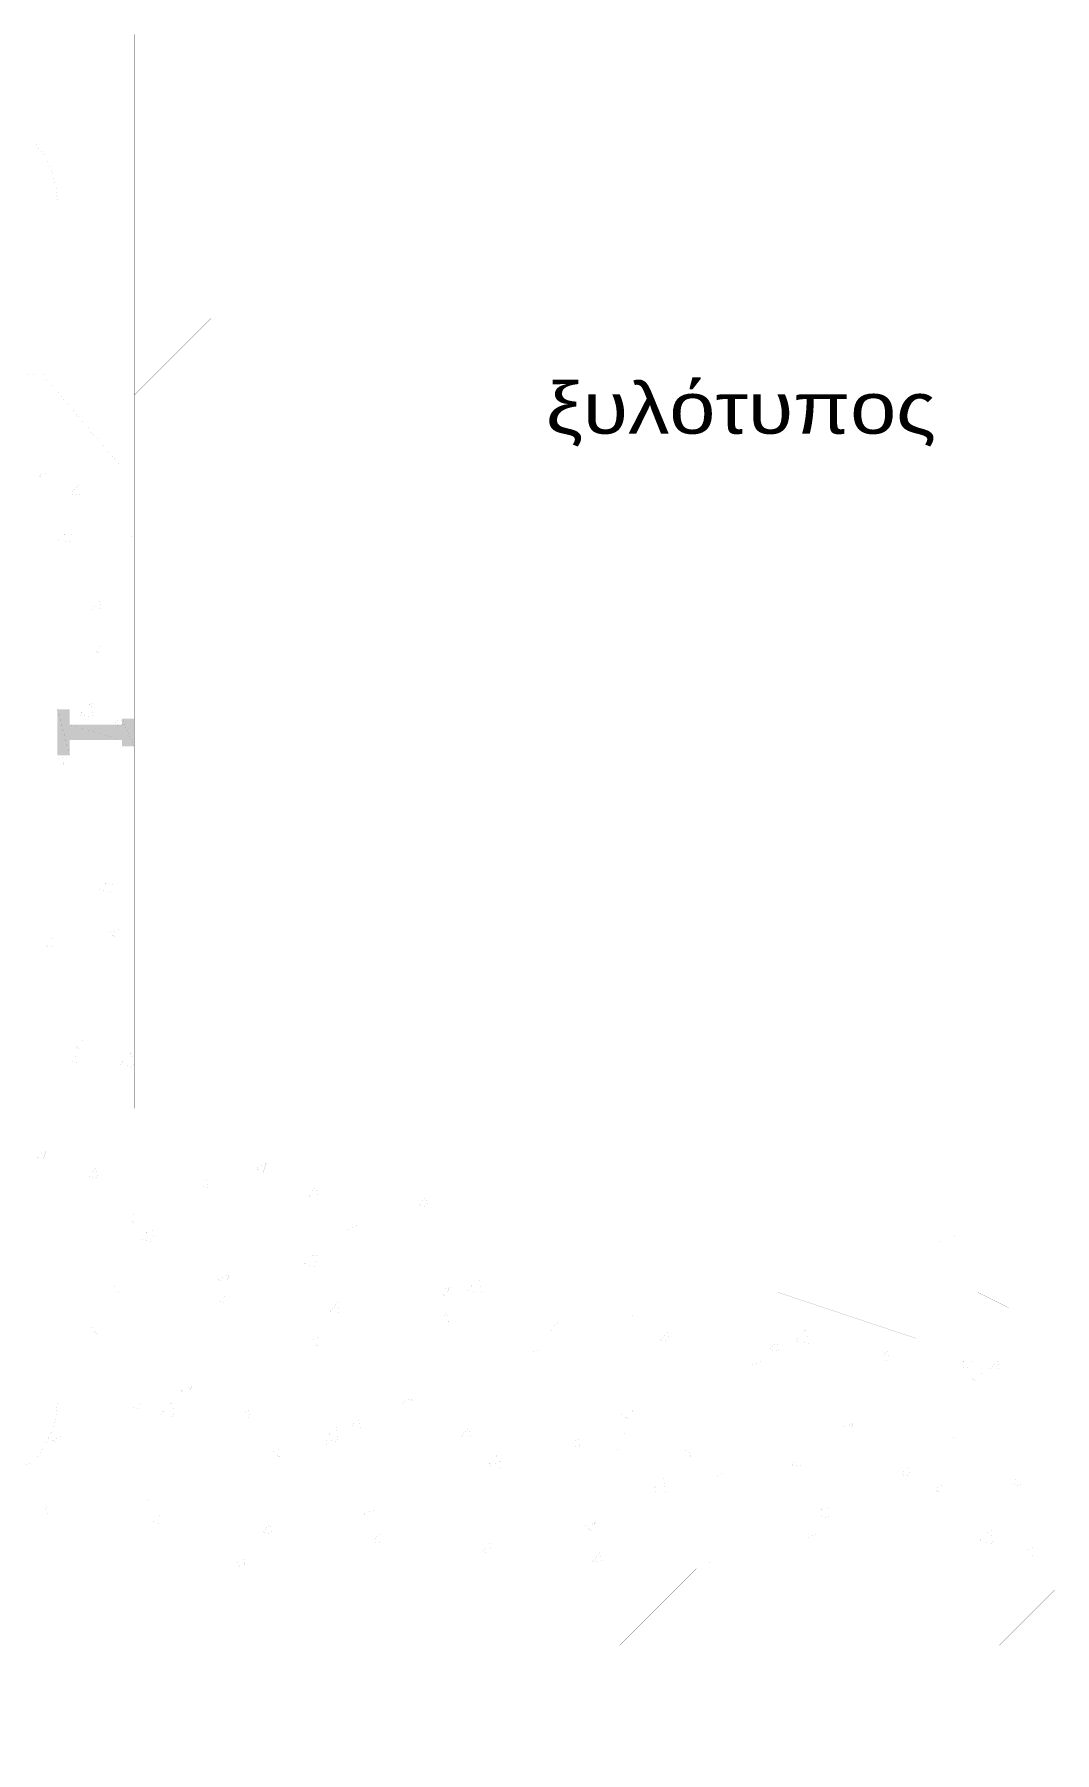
# Model space of a CAD drawing. Header units: millimetres. Extents: x -2171 to 1563, y -1758 to -1505.
# Drawn here: x 1354.263 to 1356.757, y -1615.869 to -1611.668 of the extents above; entities that cross this region are included whole.
import ezdxf

# ---------------------------------------------------------------- set-up
doc = ezdxf.new("R2010")
doc.units = ezdxf.units.MM
doc.linetypes.add('DOT', pattern=[0.025, 0, -0.025])
doc.layers.add('Tablet', color=150, linetype='Continuous', true_color=0x0180ff)
doc.styles.add('S2Arl419_b_1151_161', font='arial.ttf', dxfattribs={"width": 1.15091, "height": 0.041893})

msp = doc.modelspace()

# ---------------------------------------------------------------- hatches: boundary and pattern name
at = {"layer": 'Tablet'}
for points in [[(1354.3497, -1613.431), (1354.3197, -1613.3185), (1354.3197, -1613.431)], [(1354.3497, -1613.3185), (1354.3197, -1613.3185), (1354.3497, -1613.431)], [(1354.4772, -1613.3935), (1354.3497, -1613.356), (1354.3497, -1613.3935)], [(1354.4772, -1613.356), (1354.3497, -1613.356), (1354.4772, -1613.3935)], [(1354.5072, -1613.4085), (1354.4772, -1613.341), (1354.4772, -1613.4085)], [(1354.5072, -1613.341), (1354.4772, -1613.341), (1354.5072, -1613.4085)]]:
    msp.add_hatch(color=1, dxfattribs=at).paths.add_polyline_path(points)

# ---------------------------------------------------------------- linework, layer by layer
at = {"layer": 'Tablet', "color": 1}
for points, const_width in [([(1353.1572, -1611.6685), (1352.6322, -1611.6685), (1352.6322, -1614.2935), (1350.3822, -1614.2935), (1350.3822, -1615.4185), (1353.1572, -1615.4185), (1353.6072, -1615.4185), (1356.7572, -1615.4185), (1356.7572, -1614.2935), (1354.5072, -1614.2935), (1354.5072, -1611.6685), (1353.6072, -1611.6685)], 0.00006), ([(1354.3497, -1613.3185), (1354.3197, -1613.3185), (1354.3497, -1613.431)], 0.000075), ([(1354.4772, -1613.356), (1354.3497, -1613.356), (1354.4772, -1613.3935)], 0.000075), ([(1354.5072, -1613.341), (1354.4772, -1613.341), (1354.5072, -1613.4085)], 0.000075)]:
    msp.add_lwpolyline(points, dxfattribs=dict(at, const_width=const_width))
at = {"layer": 'Tablet', "color": 9, "const_width": 0.000045}
for points in [[(1354.5936, -1611.6685), (1354.5072, -1611.7549)], [(1354.6947, -1611.7), (1354.5072, -1611.8875)], [(1354.6947, -1611.8326), (1354.5072, -1612.0201)], [(1354.6947, -1611.9652), (1354.5072, -1612.1527)], [(1354.6947, -1612.0977), (1354.5072, -1612.2852)], [(1354.6947, -1612.2303), (1354.5072, -1612.4178)], [(1354.6947, -1612.3629), (1354.5072, -1612.5504)], [(1354.6947, -1612.4955), (1354.5072, -1612.683)], [(1354.6947, -1612.6281), (1354.5072, -1612.8156)], [(1354.6947, -1612.7606), (1354.5072, -1612.9481)], [(1354.6947, -1612.8932), (1354.5072, -1613.0807)], [(1354.6947, -1613.0258), (1354.5072, -1613.2133)], [(1354.6947, -1613.1584), (1354.5072, -1613.3459)], [(1354.6947, -1613.291), (1354.5072, -1613.4785)], [(1354.6947, -1613.4236), (1354.5072, -1613.6111)], [(1354.6947, -1613.5561), (1354.5072, -1613.7436)], [(1354.6947, -1613.6887), (1354.5072, -1613.8762)], [(1354.6947, -1613.8213), (1354.5072, -1614.0088)], [(1354.6947, -1613.9539), (1354.5072, -1614.1414)], [(1354.6947, -1614.0865), (1354.5072, -1614.274)], [(1354.6947, -1614.2191), (1354.6203, -1614.2935)], [(1354.2907, -1615.4185), (1354.1032, -1615.606)], [(1354.4233, -1615.4185), (1354.2358, -1615.606)], [(1354.5559, -1615.4185), (1354.3684, -1615.606)], [(1354.6885, -1615.4185), (1354.501, -1615.606)], [(1354.8211, -1615.4185), (1354.6336, -1615.606)], [(1354.9537, -1615.4185), (1354.7662, -1615.606)], [(1355.0862, -1615.4185), (1354.8987, -1615.606)], [(1355.2188, -1615.4185), (1355.0313, -1615.606)], [(1355.3514, -1615.4185), (1355.1639, -1615.606)], [(1355.484, -1615.4185), (1355.2965, -1615.606)], [(1355.6166, -1615.4185), (1355.4291, -1615.606)], [(1355.7492, -1615.4185), (1355.5617, -1615.606)], [(1355.8817, -1615.4185), (1355.6942, -1615.606)], [(1356.0143, -1615.4185), (1355.8268, -1615.606)], [(1356.1469, -1615.4185), (1355.9594, -1615.606)], [(1356.2795, -1615.4185), (1356.092, -1615.606)], [(1356.4121, -1615.4185), (1356.2246, -1615.606)], [(1356.5447, -1615.4185), (1356.3572, -1615.606)], [(1356.6772, -1615.4185), (1356.4897, -1615.606)], [(1356.7572, -1615.4711), (1356.6223, -1615.606)]]:
    msp.add_lwpolyline(points, dxfattribs=at)
at = {"layer": 'Tablet', "color": 1}
for points, const_width in [([(1354.5072, -1614.2935), (1354.5072, -1611.6685), (1354.6947, -1611.6685), (1354.6947, -1614.2935)], 0.00006), ([(1354.3497, -1613.431), (1354.3197, -1613.3185), (1354.3197, -1613.431)], 0.000075), ([(1354.4772, -1613.3935), (1354.3497, -1613.356), (1354.3497, -1613.3935)], 0.000075), ([(1354.5072, -1613.4085), (1354.4772, -1613.341), (1354.4772, -1613.4085)], 0.000075), ([(1350.3822, -1615.4185), (1350.3822, -1615.606), (1356.7572, -1615.606), (1356.7572, -1615.4185)], 0.00006)]:
    msp.add_lwpolyline(points, close=True, dxfattribs=dict(at, const_width=const_width))
at = {"layer": 'Tablet', "color": 7, "const_width": 0.00006}
for points in [[(1354.2393, -1615.1783), (1354.267, -1615.1506), (1354.2895, -1615.1185), (1354.3061, -1615.0829), (1354.3163, -1615.0451), (1354.3197, -1615.006), (1354.3197, -1612.081), (1354.3163, -1612.0419), (1354.3061, -1612.004), (1354.2895, -1611.9685), (1354.267, -1611.9364), (1354.2393, -1611.9086)], [(1354.3497, -1613.341), (1354.4772, -1613.341)], [(1354.3497, -1613.4085), (1354.4772, -1613.4085)], [(1356.7572, -1614.481), (1354.3197, -1614.481)], [(1356.7572, -1614.556), (1354.3197, -1614.556)]]:
    msp.add_lwpolyline(points, dxfattribs=at)
at = {"layer": 'Tablet', "color": 8, "const_width": 0.000045}
for points in [[(1350.3822, -1615.4185), (1356.7572, -1615.4185), (1356.7572, -1614.781), (1356.6447, -1614.781), (1356.5697, -1614.7435), (1356.4572, -1614.781), (1356.4197, -1614.856), (1356.0822, -1614.7435), (1356.0072, -1614.7435), (1355.9697, -1614.8185), (1355.7447, -1614.8185), (1355.6322, -1614.706), (1355.4822, -1614.706), (1355.2572, -1614.406), (1355.0697, -1614.4435), (1354.8072, -1614.2935), (1354.5072, -1614.2935), (1354.5072, -1612.681), (1354.4697, -1612.7185), (1354.2822, -1612.4977), (1354.0572, -1612.5121)], [(1354.2996, -1612.7372), (1354.2734, -1612.7473)], [(1354.2997, -1612.7372), (1354.2921, -1612.7599)], [(1354.292, -1612.7599), (1354.2734, -1612.7473)], [(1354.3701, -1612.7705), (1354.3521, -1612.792)], [(1354.3702, -1612.7705), (1354.3745, -1612.794)], [(1354.3745, -1612.794), (1354.3521, -1612.792)], [(1354.352, -1612.8744), (1354.3228, -1612.9048)], [(1354.3562, -1612.91), (1354.3228, -1612.9048)], [(1354.3521, -1612.8744), (1354.3562, -1612.91)], [(1354.5072, -1612.8945), (1354.4972, -1612.8983)], [(1354.5072, -1612.905), (1354.4972, -1612.8983)], [(1354.4222, -1613.0526), (1354.4041, -1613.0741)], [(1354.4265, -1613.0761), (1354.4041, -1613.0741)], [(1354.4222, -1613.0526), (1354.4265, -1613.0761)], [(1354.4322, -1613.1602), (1354.406, -1613.1702)], [(1354.4323, -1613.1602), (1354.4246, -1613.1828)], [(1354.4246, -1613.1828), (1354.406, -1613.1702)], [(1354.4018, -1613.3017), (1354.3726, -1613.3322)], [(1354.4018, -1613.3017), (1354.4059, -1613.3373)], [(1354.4059, -1613.3373), (1354.3726, -1613.3322)], [(1354.4742, -1613.3346), (1354.4561, -1613.3562)], [(1354.4785, -1613.3581), (1354.4561, -1613.3562)], [(1354.4742, -1613.3346), (1354.4785, -1613.3581)], [(1354.341, -1613.4321), (1354.3147, -1613.4422)], [(1354.3334, -1613.4547), (1354.3147, -1613.4422)], [(1354.341, -1613.4321), (1354.3334, -1613.4547)], [(1354.4515, -1613.7291), (1354.4223, -1613.7595)], [(1354.4515, -1613.7291), (1354.4556, -1613.7647)], [(1354.4556, -1613.7647), (1354.4223, -1613.7595)], [(1354.3093, -1613.8753), (1354.2912, -1613.8968)], [(1354.3093, -1613.8753), (1354.3136, -1613.8988)], [(1354.4736, -1613.855), (1354.4473, -1613.8651)], [(1354.466, -1613.8777), (1354.4473, -1613.8651)], [(1354.4736, -1613.855), (1354.466, -1613.8777)], [(1354.3136, -1613.8988), (1354.2912, -1613.8968)], [(1354.3824, -1614.1269), (1354.3561, -1614.137)], [(1354.3824, -1614.1269), (1354.3748, -1614.1496)], [(1354.3613, -1614.1573), (1354.3433, -1614.1789)], [(1354.3748, -1614.1496), (1354.3561, -1614.137)], [(1354.3613, -1614.1573), (1354.3657, -1614.1808)], [(1354.5012, -1614.1565), (1354.472, -1614.1869)], [(1354.5012, -1614.1565), (1354.5053, -1614.1921)], [(1354.3657, -1614.1808), (1354.3433, -1614.1789)], [(1354.5053, -1614.1921), (1354.472, -1614.1869)], [(1354.5986, -1614.3006), (1354.5881, -1614.2935)], [(1354.601, -1614.2935), (1354.5986, -1614.3006)], [(1354.2911, -1614.3989), (1354.2649, -1614.4089)], [(1354.2835, -1614.4215), (1354.2649, -1614.4089)], [(1354.2911, -1614.3989), (1354.2835, -1614.4215)], [(1354.4134, -1614.4394), (1354.3953, -1614.4609)], [(1354.4177, -1614.4629), (1354.3953, -1614.4609)], [(1354.4134, -1614.4394), (1354.4177, -1614.4629)], [(1354.6823, -1614.4629), (1354.6643, -1614.4845)], [(1354.6823, -1614.4629), (1354.6867, -1614.4864)], [(1354.83, -1614.4289), (1354.8038, -1614.439)], [(1354.8224, -1614.4516), (1354.8038, -1614.439)], [(1354.83, -1614.4289), (1354.8224, -1614.4516)], [(1354.6867, -1614.4864), (1354.6643, -1614.4845)], [(1354.9513, -1614.4865), (1354.9332, -1614.508)], [(1354.9513, -1614.4865), (1354.9556, -1614.51)], [(1354.9556, -1614.51), (1354.9332, -1614.508)], [(1355.2203, -1614.51), (1355.2022, -1614.5315)], [(1355.2246, -1614.5335), (1355.2022, -1614.5315)], [(1355.2203, -1614.51), (1355.2246, -1614.5335)], [(1354.515, -1614.5498), (1354.4887, -1614.5599)], [(1354.5073, -1614.5725), (1354.4887, -1614.5599)], [(1354.515, -1614.5498), (1354.5074, -1614.5725)], [(1354.5509, -1614.5838), (1354.5217, -1614.6143)], [(1354.5509, -1614.5838), (1354.5551, -1614.6194)], [(1355.0539, -1614.5799), (1355.0276, -1614.59)], [(1355.0463, -1614.6025), (1355.0276, -1614.59)], [(1355.0539, -1614.5799), (1355.0463, -1614.6025)], [(1354.5551, -1614.6194), (1354.5217, -1614.6143)], [(1354.9511, -1614.6459), (1354.9219, -1614.6763)], [(1354.9511, -1614.6459), (1354.9553, -1614.6815)], [(1354.7388, -1614.7008), (1354.7125, -1614.7109)], [(1354.7312, -1614.7235), (1354.7125, -1614.7109)], [(1354.7388, -1614.7008), (1354.7312, -1614.7235)], [(1354.9553, -1614.6815), (1354.9219, -1614.6763)], [(1355.3513, -1614.708), (1355.3221, -1614.7384)], [(1355.3513, -1614.708), (1355.3555, -1614.7436)], [(1354.4654, -1614.7215), (1354.4473, -1614.743)], [(1354.4697, -1614.745), (1354.4473, -1614.743)], [(1354.4654, -1614.7215), (1354.4697, -1614.745)], [(1354.7344, -1614.745), (1354.7163, -1614.7665)], [(1354.7344, -1614.745), (1354.7387, -1614.7685)], [(1355.2777, -1614.7309), (1355.2515, -1614.7409)], [(1355.2701, -1614.7535), (1355.2515, -1614.7409)], [(1355.2777, -1614.7309), (1355.2701, -1614.7535)], [(1355.3555, -1614.7436), (1355.3221, -1614.7384)], [(1354.7387, -1614.7685), (1354.7163, -1614.7665)], [(1355.0033, -1614.7685), (1354.9853, -1614.7901)], [(1355.0077, -1614.792), (1354.9853, -1614.7901)], [(1355.0033, -1614.7685), (1355.0077, -1614.792)], [(1355.2723, -1614.7921), (1355.2542, -1614.8136)], [(1355.2723, -1614.7921), (1355.2767, -1614.8156)], [(1354.4237, -1614.8218), (1354.3975, -1614.8319)], [(1354.4161, -1614.8444), (1354.3975, -1614.8319)], [(1354.4237, -1614.8218), (1354.4161, -1614.8444)], [(1355.2766, -1614.8156), (1355.2542, -1614.8136)], [(1355.5413, -1614.8156), (1355.5232, -1614.8371)], [(1355.5456, -1614.8391), (1355.5232, -1614.8371)], [(1355.5413, -1614.8156), (1355.5456, -1614.8391)], [(1355.7275, -1614.8013), (1355.7224, -1614.8005)], [(1355.8103, -1614.8391), (1355.7922, -1614.8607)], [(1355.8103, -1614.8391), (1355.8146, -1614.8626)], [(1356.1518, -1614.8321), (1356.1226, -1614.8625)], [(1356.1518, -1614.8321), (1356.1559, -1614.8677)], [(1354.9626, -1614.8518), (1354.9364, -1614.8619)], [(1354.955, -1614.8745), (1354.9364, -1614.8619)], [(1354.9626, -1614.8518), (1354.955, -1614.8745)], [(1355.5016, -1614.8818), (1355.4753, -1614.8919)], [(1355.5016, -1614.8818), (1355.494, -1614.9045)], [(1355.8146, -1614.8626), (1355.7922, -1614.8607)], [(1356.0792, -1614.8627), (1356.0612, -1614.8842)], [(1356.0792, -1614.8627), (1356.0836, -1614.8862)], [(1356.1559, -1614.8677), (1356.1226, -1614.8625)], [(1355.494, -1614.9045), (1355.4753, -1614.8919)], [(1356.0405, -1614.9119), (1356.0142, -1614.922)], [(1356.0329, -1614.9345), (1356.0142, -1614.922)], [(1356.0405, -1614.9119), (1356.0329, -1614.9345)], [(1356.0836, -1614.8862), (1356.0612, -1614.8842)], [(1356.3482, -1614.8862), (1356.3301, -1614.9077)], [(1356.3525, -1614.9097), (1356.3301, -1614.9077)], [(1356.3482, -1614.8862), (1356.3525, -1614.9097)], [(1356.552, -1614.8942), (1356.5228, -1614.9246)], [(1356.5561, -1614.9298), (1356.5228, -1614.9246)], [(1356.552, -1614.8942), (1356.5561, -1614.9298)], [(1356.6172, -1614.9097), (1356.5991, -1614.9313)], [(1356.6172, -1614.9097), (1356.6215, -1614.9332)], [(1356.5794, -1614.9419), (1356.5531, -1614.952)], [(1356.5718, -1614.9646), (1356.5531, -1614.952)], [(1356.5794, -1614.9419), (1356.5718, -1614.9646)], [(1356.6215, -1614.9332), (1356.5991, -1614.9313)], [(1354.5174, -1615.0035), (1354.4993, -1615.0251)], [(1354.5174, -1615.0035), (1354.5218, -1615.027)], [(1354.6476, -1614.9728), (1354.6213, -1614.9828)], [(1354.6399, -1614.9954), (1354.6213, -1614.9828)], [(1354.6476, -1614.9728), (1354.64, -1614.9954)], [(1355.1865, -1615.0028), (1355.1602, -1615.0129)], [(1355.1865, -1615.0028), (1355.1789, -1615.0254)], [(1354.5218, -1615.027), (1354.4993, -1615.0251)], [(1354.6006, -1615.0112), (1354.5714, -1615.0416)], [(1354.6048, -1615.0468), (1354.5714, -1615.0416)], [(1354.6006, -1615.0112), (1354.6048, -1615.0468)], [(1354.7864, -1615.0271), (1354.7683, -1615.0486)], [(1354.7907, -1615.0506), (1354.7683, -1615.0486)], [(1354.7864, -1615.0271), (1354.7907, -1615.0506)], [(1355.0554, -1615.0506), (1355.0373, -1615.0722)], [(1355.0554, -1615.0506), (1355.0597, -1615.0741)], [(1355.1789, -1615.0255), (1355.1602, -1615.0129)], [(1355.7254, -1615.0328), (1355.6991, -1615.0429)], [(1355.7178, -1615.0555), (1355.6991, -1615.0429)], [(1355.7254, -1615.0328), (1355.7178, -1615.0555)], [(1354.3325, -1615.0937), (1354.3062, -1615.1038)], [(1354.3325, -1615.0937), (1354.3249, -1615.1164)], [(1355.0008, -1615.0733), (1354.9716, -1615.1037)], [(1355.0009, -1615.0733), (1355.005, -1615.1089)], [(1355.0597, -1615.0741), (1355.0373, -1615.0722)], [(1355.3243, -1615.0741), (1355.3063, -1615.0957)], [(1355.3243, -1615.0741), (1355.3287, -1615.0976)], [(1356.2643, -1615.0629), (1356.2381, -1615.0729)], [(1356.2567, -1615.0855), (1356.2381, -1615.0729)], [(1356.2643, -1615.0629), (1356.2567, -1615.0855)], [(1354.3249, -1615.1164), (1354.3062, -1615.1038)], [(1354.8714, -1615.1237), (1354.8451, -1615.1338)], [(1354.8638, -1615.1464), (1354.8451, -1615.1338)], [(1354.8714, -1615.1237), (1354.8638, -1615.1464)], [(1355.005, -1615.1089), (1354.9716, -1615.1037)], [(1355.3287, -1615.0976), (1355.3063, -1615.0957)], [(1355.4011, -1615.1353), (1355.3719, -1615.1658)], [(1355.4011, -1615.1353), (1355.4052, -1615.1709)], [(1355.5933, -1615.0977), (1355.5752, -1615.1192)], [(1355.5977, -1615.1212), (1355.5752, -1615.1192)], [(1355.5933, -1615.0977), (1355.5977, -1615.1212)], [(1355.8623, -1615.1212), (1355.8442, -1615.1427)], [(1355.8623, -1615.1212), (1355.8666, -1615.1447)], [(1355.4052, -1615.1709), (1355.3719, -1615.1658)], [(1355.4103, -1615.1538), (1355.3841, -1615.1639)], [(1355.4027, -1615.1764), (1355.3841, -1615.1639)], [(1355.4103, -1615.1538), (1355.4027, -1615.1764)], [(1355.8666, -1615.1447), (1355.8442, -1615.1427)], [(1356.1313, -1615.1447), (1356.1132, -1615.1663)], [(1356.1356, -1615.1682), (1356.1132, -1615.1663)], [(1356.1313, -1615.1447), (1356.1356, -1615.1682)], [(1356.4002, -1615.1683), (1356.3822, -1615.1898)], [(1356.4002, -1615.1683), (1356.4046, -1615.1918)], [(1355.8013, -1615.1974), (1355.7721, -1615.2278)], [(1355.8013, -1615.1974), (1355.8054, -1615.233)], [(1355.9492, -1615.1838), (1355.923, -1615.1939)], [(1355.9416, -1615.2065), (1355.923, -1615.1939)], [(1355.9492, -1615.1838), (1355.9416, -1615.2065)], [(1356.4046, -1615.1918), (1356.3822, -1615.1898)], [(1356.4882, -1615.2138), (1356.4619, -1615.2239)], [(1356.4882, -1615.2138), (1356.4806, -1615.2365)], [(1356.6692, -1615.1918), (1356.6511, -1615.2133)], [(1356.6735, -1615.2153), (1356.6511, -1615.2133)], [(1356.6692, -1615.1918), (1356.6735, -1615.2153)], [(1354.5563, -1615.2447), (1354.5301, -1615.2548)], [(1354.5487, -1615.2673), (1354.5301, -1615.2548)], [(1354.5563, -1615.2447), (1354.5487, -1615.2673)], [(1355.8054, -1615.233), (1355.7721, -1615.2278)], [(1356.2015, -1615.2595), (1356.1723, -1615.2899)], [(1356.2015, -1615.2595), (1356.2056, -1615.2951)], [(1356.4806, -1615.2365), (1356.4619, -1615.2239)], [(1354.3005, -1615.2621), (1354.2824, -1615.2836)], [(1354.3048, -1615.2856), (1354.2824, -1615.2836)], [(1354.3005, -1615.2621), (1354.3048, -1615.2856)], [(1354.5695, -1615.2856), (1354.5514, -1615.3072)], [(1354.5695, -1615.2856), (1354.5738, -1615.3091)], [(1355.0952, -1615.2747), (1355.069, -1615.2848)], [(1355.0876, -1615.2974), (1355.069, -1615.2848)], [(1355.0952, -1615.2747), (1355.0876, -1615.2974)], [(1356.2056, -1615.2951), (1356.1723, -1615.2899)], [(1354.5738, -1615.3091), (1354.5514, -1615.3072)], [(1354.8384, -1615.3091), (1354.8204, -1615.3307)], [(1354.8428, -1615.3327), (1354.8204, -1615.3307)], [(1354.8384, -1615.3091), (1354.8428, -1615.3327)], [(1355.1074, -1615.3327), (1355.0893, -1615.3542)], [(1355.1074, -1615.3327), (1355.1117, -1615.3562)], [(1355.6342, -1615.3048), (1355.6079, -1615.3148)], [(1355.6266, -1615.3274), (1355.6079, -1615.3148)], [(1355.6342, -1615.3048), (1355.6266, -1615.3274)], [(1356.1731, -1615.3348), (1356.1468, -1615.3449)], [(1356.1655, -1615.3574), (1356.1468, -1615.3449)], [(1356.1731, -1615.3348), (1356.1655, -1615.3574)], [(1356.6017, -1615.3215), (1356.5725, -1615.352)], [(1356.6017, -1615.3215), (1356.6059, -1615.3571)], [(1355.1117, -1615.3562), (1355.0893, -1615.3542)], [(1355.3764, -1615.3562), (1355.3583, -1615.3778)], [(1355.3807, -1615.3797), (1355.3583, -1615.3778)], [(1355.3764, -1615.3562), (1355.3807, -1615.3797)], [(1355.6453, -1615.3797), (1355.6273, -1615.4013)], [(1355.6454, -1615.3797), (1355.6497, -1615.4032)], [(1356.6059, -1615.3571), (1356.5725, -1615.352)], [(1356.712, -1615.3648), (1356.6857, -1615.3749)], [(1356.7044, -1615.3875), (1356.6857, -1615.3749)], [(1356.712, -1615.3648), (1356.7044, -1615.3875)], [(1354.7801, -1615.3957), (1354.7539, -1615.4057)], [(1354.7725, -1615.4183), (1354.7539, -1615.4057)], [(1354.7802, -1615.3957), (1354.7725, -1615.4183)], [(1355.6497, -1615.4033), (1355.6273, -1615.4013)], [(1355.9143, -1615.4033), (1355.9016, -1615.4185)], [(1355.9143, -1615.4033), (1355.9171, -1615.4185)]]:
    msp.add_lwpolyline(points, dxfattribs=at)
at = {"layer": 'Tablet', "color": 86, "const_width": 0.000045}
msp.add_lwpolyline([(1354.6197, -1613.3185), (1355.0697, -1612.5685), (1355.4447, -1612.5685)], dxfattribs=at)
at = {"layer": 'Tablet', "color": 7}
for points, const_width in [([(1354.3497, -1613.3185), (1354.3497, -1613.356), (1354.4772, -1613.356), (1354.4772, -1613.341), (1354.5072, -1613.341), (1354.5072, -1613.4085), (1354.4772, -1613.4085), (1354.4772, -1613.3935), (1354.3497, -1613.3935), (1354.3497, -1613.431), (1354.3197, -1613.431), (1354.3197, -1613.3185)], 0.00006), ([(1354.9318, -1614.6005), (1354.9323, -1614.5961), (1354.9335, -1614.5918), (1354.9356, -1614.588), (1354.9384, -1614.5845), (1354.9418, -1614.5817), (1354.9457, -1614.5797), (1354.9499, -1614.5784), (1354.9543, -1614.578), (1354.9587, -1614.5784), (1354.9629, -1614.5797), (1354.9668, -1614.5817), (1354.9702, -1614.5845), (1354.973, -1614.588), (1354.9751, -1614.5918), (1354.9764, -1614.5961), (1354.9768, -1614.6005), (1354.9764, -1614.6048), (1354.9751, -1614.6091), (1354.973, -1614.613), (1354.9702, -1614.6164), (1354.9668, -1614.6192), (1354.9629, -1614.6212), (1354.9587, -1614.6225), (1354.9543, -1614.623), (1354.9499, -1614.6225), (1354.9457, -1614.6212), (1354.9418, -1614.6192), (1354.9384, -1614.6164), (1354.9356, -1614.613), (1354.9335, -1614.6091), (1354.9323, -1614.6048), (1354.9318, -1614.6005)], 0.0000045), ([(1355.6818, -1614.6005), (1355.6823, -1614.5961), (1355.6835, -1614.5918), (1355.6856, -1614.588), (1355.6884, -1614.5845), (1355.6918, -1614.5817), (1355.6957, -1614.5797), (1355.6999, -1614.5784), (1355.7043, -1614.578), (1355.7087, -1614.5784), (1355.7129, -1614.5797), (1355.7168, -1614.5817), (1355.7202, -1614.5845), (1355.723, -1614.588), (1355.7251, -1614.5918), (1355.7264, -1614.5961), (1355.7268, -1614.6005), (1355.7264, -1614.6048), (1355.7251, -1614.6091), (1355.723, -1614.613), (1355.7202, -1614.6164), (1355.7168, -1614.6192), (1355.7129, -1614.6212), (1355.7087, -1614.6225), (1355.7043, -1614.623), (1355.6999, -1614.6225), (1355.6957, -1614.6212), (1355.6918, -1614.6192), (1355.6884, -1614.6164), (1355.6856, -1614.613), (1355.6835, -1614.6091), (1355.6823, -1614.6048), (1355.6818, -1614.6005)], 0.0000045), ([(1356.4693, -1614.6005), (1356.4698, -1614.5961), (1356.471, -1614.5918), (1356.4731, -1614.588), (1356.4759, -1614.5845), (1356.4793, -1614.5817), (1356.4832, -1614.5797), (1356.4874, -1614.5784), (1356.4918, -1614.578), (1356.4962, -1614.5784), (1356.5004, -1614.5797), (1356.5043, -1614.5817), (1356.5077, -1614.5845), (1356.5105, -1614.588), (1356.5126, -1614.5918), (1356.5139, -1614.5961), (1356.5143, -1614.6005), (1356.5139, -1614.6048), (1356.5126, -1614.6091), (1356.5105, -1614.613), (1356.5077, -1614.6164), (1356.5043, -1614.6192), (1356.5004, -1614.6212), (1356.4962, -1614.6225), (1356.4918, -1614.623), (1356.4874, -1614.6225), (1356.4832, -1614.6212), (1356.4793, -1614.6192), (1356.4759, -1614.6164), (1356.4731, -1614.613), (1356.471, -1614.6091), (1356.4698, -1614.6048), (1356.4693, -1614.6005)], 0.0000045), ([(1354.9318, -1615.1115), (1354.9323, -1615.1159), (1354.9335, -1615.1201), (1354.9356, -1615.124), (1354.9384, -1615.1274), (1354.9418, -1615.1302), (1354.9457, -1615.1323), (1354.9499, -1615.1336), (1354.9543, -1615.134), (1354.9587, -1615.1336), (1354.9629, -1615.1323), (1354.9668, -1615.1302), (1354.9702, -1615.1274), (1354.973, -1615.124), (1354.9751, -1615.1201), (1354.9764, -1615.1159), (1354.9768, -1615.1115), (1354.9764, -1615.1071), (1354.9751, -1615.1029), (1354.973, -1615.099), (1354.9702, -1615.0956), (1354.9668, -1615.0928), (1354.9629, -1615.0907), (1354.9587, -1615.0895), (1354.9543, -1615.089), (1354.9499, -1615.0895), (1354.9457, -1615.0907), (1354.9418, -1615.0928), (1354.9384, -1615.0956), (1354.9356, -1615.099), (1354.9335, -1615.1029), (1354.9323, -1615.1071), (1354.9318, -1615.1115)], 0.0000045), ([(1355.6818, -1615.1115), (1355.6823, -1615.1159), (1355.6835, -1615.1201), (1355.6856, -1615.124), (1355.6884, -1615.1274), (1355.6918, -1615.1302), (1355.6957, -1615.1323), (1355.6999, -1615.1336), (1355.7043, -1615.134), (1355.7087, -1615.1336), (1355.7129, -1615.1323), (1355.7168, -1615.1302), (1355.7202, -1615.1274), (1355.723, -1615.124), (1355.7251, -1615.1201), (1355.7264, -1615.1159), (1355.7268, -1615.1115), (1355.7264, -1615.1071), (1355.7251, -1615.1029), (1355.723, -1615.099), (1355.7202, -1615.0956), (1355.7168, -1615.0928), (1355.7129, -1615.0907), (1355.7087, -1615.0895), (1355.7043, -1615.089), (1355.6999, -1615.0895), (1355.6957, -1615.0907), (1355.6918, -1615.0928), (1355.6884, -1615.0956), (1355.6856, -1615.099), (1355.6835, -1615.1029), (1355.6823, -1615.1071), (1355.6818, -1615.1115)], 0.0000045), ([(1356.4693, -1615.1115), (1356.4698, -1615.1159), (1356.471, -1615.1201), (1356.4731, -1615.124), (1356.4759, -1615.1274), (1356.4793, -1615.1302), (1356.4832, -1615.1323), (1356.4874, -1615.1336), (1356.4918, -1615.134), (1356.4962, -1615.1336), (1356.5004, -1615.1323), (1356.5043, -1615.1302), (1356.5077, -1615.1274), (1356.5105, -1615.124), (1356.5126, -1615.1201), (1356.5139, -1615.1159), (1356.5143, -1615.1115), (1356.5139, -1615.1071), (1356.5126, -1615.1029), (1356.5105, -1615.099), (1356.5077, -1615.0956), (1356.5043, -1615.0928), (1356.5004, -1615.0907), (1356.4962, -1615.0895), (1356.4918, -1615.089), (1356.4874, -1615.0895), (1356.4832, -1615.0907), (1356.4793, -1615.0928), (1356.4759, -1615.0956), (1356.4731, -1615.099), (1356.471, -1615.1029), (1356.4698, -1615.1071), (1356.4693, -1615.1115)], 0.0000045), ([(1354.2624, -1615.156), (1356.7572, -1615.156), (1356.7572, -1615.231), (1354.0947, -1615.231)], 0.00006)]:
    msp.add_lwpolyline(points, close=True, dxfattribs=dict(at, const_width=const_width))
at = {"layer": 'Tablet', "color": 86, "const_width": 0.00000375}
msp.add_lwpolyline([(1354.6009, -1613.3185), (1354.6013, -1613.3148), (1354.6024, -1613.3113), (1354.6093, -1613.3029), (1354.6125, -1613.3012), (1354.616, -1613.3001), (1354.6197, -1613.2997), (1354.6233, -1613.3001), (1354.6269, -1613.3012), (1354.6353, -1613.3081), (1354.637, -1613.3113), (1354.6381, -1613.3148), (1354.6384, -1613.3185), (1354.6381, -1613.3221), (1354.637, -1613.3257), (1354.6301, -1613.3341), (1354.6269, -1613.3358), (1354.6233, -1613.3369), (1354.6197, -1613.3372), (1354.616, -1613.3369), (1354.6125, -1613.3358), (1354.6041, -1613.3289), (1354.6024, -1613.3257), (1354.6013, -1613.3221), (1354.6009, -1613.3185)], close=True, dxfattribs=at)
at = {"layer": 'Tablet', "color": 150, "linetype": 'DOT', "const_width": 0.000075}
msp.add_lwpolyline([(1356.7572, -1615.8685), (1356.7572, -1614.106)], dxfattribs=at)

# ---------------------------------------------------------------- texts
at = {"color": 86, "style": 'S2Arl419_b_1151_161', "width": 1.15091}
msp.add_text('ξυλότυπος', height=0.12568, dxfattribs=at).set_placement((1355.5135, -1612.6445))

doc.saveas('drawing.dxf')
